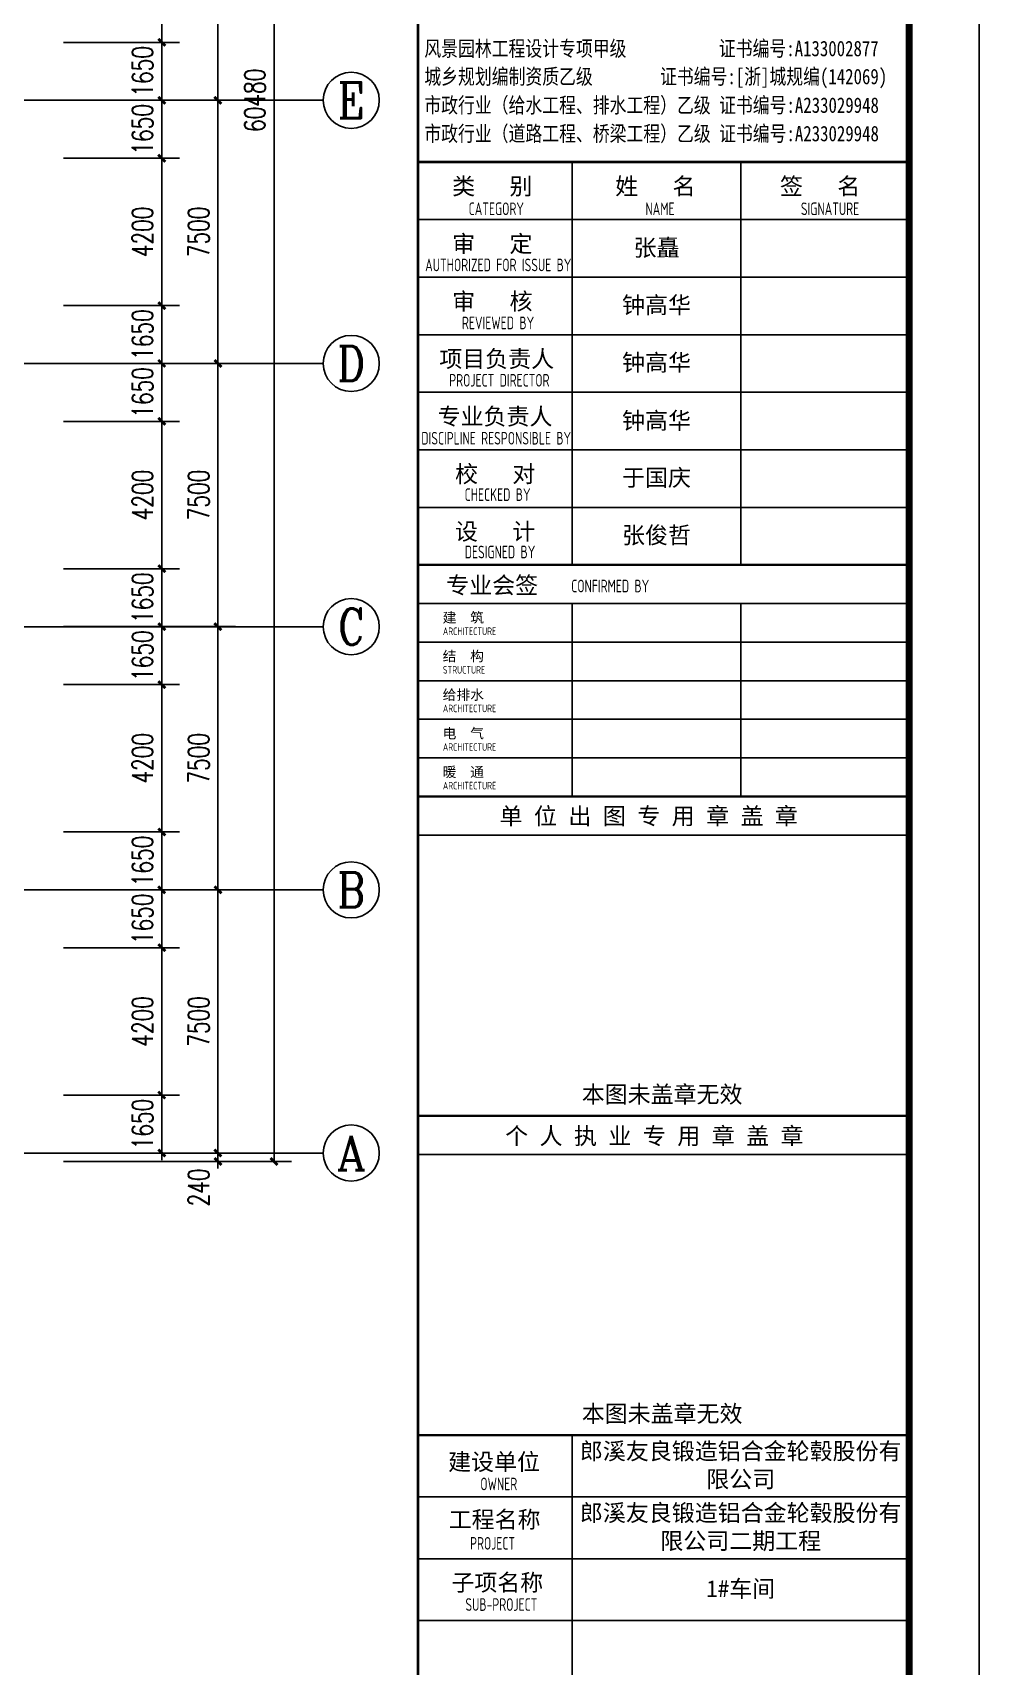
# Model space of a CAD drawing. Extents: x 13276711 to 13543385, y -848943 to -68012.
# Drawn here: x 13511405 to 13538385, y -428070 to -381516 of the extents above; entities that cross this region are included whole.
import ezdxf
from ezdxf.enums import TextEntityAlignment as Align

# ---------------------------------------------------------------- set-up
doc = ezdxf.new("R2010")
doc.units = 0
doc.header["$LTSCALE"] = 1000
doc.header["$MEASUREMENT"] = 0
doc.linetypes.add('DOTE', pattern=[2.42, 2, -0.2, 0.02, -0.2])
for name, color, linetype in [('AXIS', 3, 'Continuous'), ('AXIS_TEXT', 7, 'Continuous'), ('DOTE', 1, 'DOTE'), ('PUB_DIM', 3, 'Continuous'), ('PUB_TITLE', 4, 'Continuous'), ('TK', 4, 'Continuous')]:
    doc.layers.add(name, color=color, linetype=linetype)
doc.styles.add('-宋体', font='', dxfattribs={"width": 0.8})
doc.styles.add('_TCH_AXIS', font='COMPLEX', dxfattribs={"bigfont": 'GBCBIG'})
doc.styles.add('_TCH_DIM_T3', font='SIMPLEX', dxfattribs={"width": 0.705882, "bigfont": 'GBCBIG'})
doc.styles.add('COMPLEX', font='COMPLEX')
doc.styles.add('TSSD_REIN', font='tssdeng.shx', dxfattribs={"width": 0.7, "bigfont": 'tssdchn.shx'})
doc.styles.add('图签宋体', font='', dxfattribs={"height": 300})
doc.styles.get('-宋体').set_extended_font_data('SimSun')
doc.styles.get('图签宋体').set_extended_font_data('NSimSun')
doc.dimstyles.new('_TCH_ARCH&&200', dxfattribs={"dimtxt": 595, "dimasz": 200, "dimexe": 500, "dimexo": 600, "dimgap": 252.5, "dimtad": 1, "dimdec": 0, "dimzin": 0, "dimdsep": 46, "dimtxsty": '_TCH_DIM_T3', "dimblk": 'ARCHTICK', "dimcen": 0.09, "dimclrt": 7, "dimazin": 2, "dimtfac": 1, "dimtdec": 0, "dimtix": 1, "dimtmove": 2, "dimatfit": 3, "dimfxl": 0, "dimtolj": 1, "dimtzin": 0, "dimarcsym": 0})

# ---------------------------------------------------------------- blocks, each defined once
blk = doc.blocks.new('GeYuanFrame_77864667', base_point=(20.09, 4.53))
at = {"layer": 'PUB_TITLE'}
for points in [[(1013.09, 235.33), (1013.09, 292.73)], [(1037.09, 235.33), (1037.09, 292.73)], [(1013.09, 202.33), (1013.09, 229.83)], [(1037.09, 202.33), (1037.09, 229.83)], [(1013.09, 14.53), (1013.09, 111.33)]]:
    blk.add_lwpolyline(points, dxfattribs=at)
at = {"layer": 'TK'}
for p, q in [((991.09, 284.53), (1061.09, 284.53)), ((991.09, 276.33), (1061.09, 276.33)), ((991.09, 268.13), (1061.09, 268.13)), ((991.09, 259.93), (1061.09, 259.93)), ((991.09, 251.73), (1061.09, 251.73)), ((991.09, 243.53), (1061.09, 243.53)), ((991.09, 235.33), (1061.09, 235.33)), ((991.09, 235.33), (1061.09, 235.33)), ((991.09, 102.53), (1061.09, 102.53)), ((991.09, 93.73), (1061.09, 93.73)), ((991.09, 84.93), (1013.09, 84.93)), ((991.09, 84.93), (1061.09, 84.93))]:
    blk.add_line(p, q, dxfattribs=at)
blk.add_lwpolyline([(20.09, 4.53), (20.09, 598.53), (1071.09, 598.53), (1071.09, 4.53)], close=True, dxfattribs=at)
at = {"layer": 'TK', "const_width": 1}
blk.add_lwpolyline([(45.09, 588.53), (1061.09, 588.53), (1061.09, 14.53), (45.09, 14.53)], close=True, dxfattribs=at)
at = {"layer": 'TK'}
for points, const_width in [([(991.09, 588.53), (991.09, 14.53)], 0.4), ([(991.09, 292.73), (1061.09, 292.73)], 0.35), ([(991.09, 292.73), (1061.09, 292.73)], 0.35), ([(991.09, 235.33), (1061.09, 235.33)], 0.35), ([(991.09, 202.33), (1061.09, 202.33)], 0.35), ([(991.09, 156.83), (1061.09, 156.83)], 0.35), ([(991.09, 111.33), (1061.09, 111.33)], 0.35)]:
    blk.add_lwpolyline(points, dxfattribs=dict(at, const_width=const_width))
for points in [[(991.09, 292.73), (1061.09, 292.73)], [(991.09, 235.33), (1061.09, 235.33)], [(991.09, 229.83), (1061.09, 229.83)], [(991.09, 224.33), (1061.09, 224.33)], [(991.09, 218.83), (1061.09, 218.83)], [(991.09, 213.33), (1061.09, 213.33)], [(991.09, 207.83), (1061.09, 207.83)], [(991.09, 202.33), (1061.09, 202.33)], [(991.09, 196.83), (1061.09, 196.83)], [(991.09, 151.33), (1061.09, 151.33)]]:
    blk.add_lwpolyline(points, dxfattribs=at)
for s, height, style, width, p in [('风景园林工程设计专项甲级           证书编号:A133002877', 2.2, '-宋体', 0.8, (992, 307.81)), ('城乡规划编制资质乙级        证书编号:[浙]城规编(142069)', 2.2, '-宋体', 0.8, (992, 303.82)), ('市政行业（给水工程、排水工程）乙级 证书编号:A233029948', 2.2, '-宋体', 0.8, (992, 299.74)), ('市政行业（道路工程、桥梁工程）乙级 证书编号:A233029948', 2.2, '-宋体', 0.8, (992, 295.69)), ('CATEGORY', 1.8, 'TSSD_REIN', 0.7, (998.32, 285.17)), ('NAME', 1.8, 'TSSD_REIN', 0.7, (1023.51, 285.17)), ('SIGNATURE', 1.8, 'TSSD_REIN', 0.7, (1045.66, 285.17)), ('AUTHORIZED FOR ISSUE BY', 1.8, 'TSSD_REIN', 0.7, (992.12, 277.17)), ('REVIEWED BY', 1.8, 'TSSD_REIN', 0.7, (997.36, 268.91)), ('PROJECT DIRECTOR', 1.8, 'TSSD_REIN', 0.7, (995.55, 260.74)), ('DISCIPLINE RESPONSIBLE BY', 1.8, 'TSSD_REIN', 0.7, (991.57, 252.48)), ('CHECKED BY', 1.8, 'TSSD_REIN', 0.7, (997.75, 244.44)), ('DESIGNED BY', 1.8, 'TSSD_REIN', 0.7, (997.76, 236.27)), ('CONFIRMED BY', 1.8, 'TSSD_REIN', 0.7, (1012.94, 231.42)), ('ARCHITECTURE', 1.08, 'TSSD_REIN', 0.7, (994.65, 225.34)), ('STRUCTURE', 1.08, 'TSSD_REIN', 0.7, (994.65, 219.84)), ('ARCHITECTURE', 1.08, 'TSSD_REIN', 0.7, (994.65, 214.34)), ('ARCHITECTURE', 1.08, 'TSSD_REIN', 0.7, (994.65, 208.84)), ('ARCHITECTURE', 1.08, 'TSSD_REIN', 0.7, (994.65, 203.34)), ('OWNER', 1.8, 'TSSD_REIN', 0.7, (999.98, 103.48)), ('PROJECT', 1.8, 'TSSD_REIN', 0.7, (998.52, 95.02)), ('SUB-PROJECT', 1.8, 'TSSD_REIN', 0.7, (997.86, 86.3))]:
    blk.add_text(s, height=height, dxfattribs=dict(at, style=style, width=width)).set_placement(p)
at = {"layer": 'TK', "style": '图签宋体'}
for s, height, p in [('类   别', 2.4, (995.97, 288.09)), ('姓   名', 2.4, (1019.2, 288.09)), ('签   名', 2.4, (1042.68, 288.09)), ('审   定', 2.4, (995.97, 279.89)), ('审   核', 2.4, (995.97, 271.69)), ('项目负责人', 2.4, (994.13, 263.49)), ('专业负责人', 2.4, (993.89, 255.29)), ('校   对', 2.4, (996.38, 247.09)), ('设   计', 2.4, (996.36, 238.89)), ('专业会签', 2.4, (995.12, 231.24)), ('建  筑', 1.44, (994.61, 227.11)), ('结  构', 1.44, (994.61, 221.61)), ('给排水', 1.44, (994.61, 216.11)), ('电  气', 1.44, (994.61, 210.61)), ('暖  通', 1.44, (994.61, 205.11)), ('单 位 出 图 专 用 章 盖 章', 2.4, (1002.72, 198.35)), ('本图未盖章无效', 2.4, (1014.43, 158.7)), ('个 人 执 业 专 用 章 盖 章', 2.4, (1003.52, 152.77)), ('本图未盖章无效', 2.4, (1014.43, 113.2)), ('建设单位', 2.4, (995.39, 106.33)), ('工程名称', 2.4, (995.47, 98.12)), ('子项名称', 2.4, (995.85, 89.14))]:
    blk.add_text(s, height=height, dxfattribs=at).set_placement(p)
at = {"layer": 'TK', "char_height": 2.4, "attachment_point": 5, "style": '图签宋体'}
for s, insert, width in [('张矗', (1025.09, 280.4), 24), ('钟高华', (1025.09, 272.23), 24), ('钟高华', (1025.09, 264.03), 24), ('钟高华', (1025.09, 255.76), 24), ('于国庆', (1025.09, 247.63), 24), ('张俊哲', (1025.09, 239.43), 24), ('郎溪友良锻造铝合金轮毂股份有限公司', (1037.09, 106.93), 48), ('郎溪友良锻造铝合金轮毂股份有限公司二期工程', (1037.09, 98.13), 48), ('1#车间', (1037.09, 89.33), 48)]:
    blk.add_mtext(s, dxfattribs=dict(at, insert=insert, width=width))
blk = doc.blocks.new('_AXISO')
blk.add_circle((0, 0), 0.5)
at = {"layer": 'AXIS_TEXT', "style": 'COMPLEX', "width": 1.041667}
blk.add_attdef('A', text='', height=0.56, dxfattribs=at).set_placement((-0.25, -0.28), (0.25, -0.28), align=Align.FIT)
blk = doc.blocks.new('_ArchTick')
at = {"color": 0, "linetype": 'ByBlock', "const_width": 0.4}
blk.add_lwpolyline([(-0.5, -0.5), (0.5, 0.5)], dxfattribs=at)
blk = doc.blocks.new('*D233')
at = {"layer": 'AXIS', "color": 0, "lineweight": -2}
for p, q in [((13512285, -353203), (13518785, -353203)), ((13518285, -413683), (13518285, -353203)), ((13512285, -413683), (13518785, -413683))]:
    blk.add_line(p, q, dxfattribs=at)
at = {"layer": 'Defpoints', "color": 0}
for p in [(13511685, -353203), (13518285, -353203), (13511685, -413683)]:
    blk.add_point(p, dxfattribs=at)
at = {"layer": 'AXIS', "color": 0, "lineweight": -2, "xscale": 200, "yscale": 200, "zscale": 200}
for p, rotation in [((13518285, -353203), 90), ((13518285, -413683), 270)]:
    blk.add_blockref('_ArchTick', p, dxfattribs=dict(at, rotation=rotation))
at = {"layer": 'AXIS', "color": 7, "insert": (13517735, -383443), "char_height": 595, "attachment_point": 5, "rotation": 90, "style": '_TCH_DIM_T3'}
blk.add_mtext('\\A1;60480', dxfattribs=at)
blk = doc.blocks.new('*D234')
at = {"layer": 'AXIS', "color": 0, "lineweight": -2}
for p, q in [((13516685, -413443), (13516685, -413243)), ((13512285, -413443), (13517185, -413443)), ((13512285, -413683), (13517185, -413683)), ((13516685, -413683), (13516685, -413443)), ((13516685, -413683), (13516685, -413883))]:
    blk.add_line(p, q, dxfattribs=at)
at = {"layer": 'Defpoints', "color": 0}
for p in [(13511685, -413443), (13511685, -413683), (13516685, -413443)]:
    blk.add_point(p, dxfattribs=at)
at = {"layer": 'AXIS', "color": 0, "lineweight": -2, "xscale": 200, "yscale": 200, "zscale": 200}
for p, rotation in [((13516685, -413443), 270), ((13516685, -413683), 90)]:
    blk.add_blockref('_ArchTick', p, dxfattribs=dict(at, rotation=rotation))
at = {"layer": 'AXIS', "color": 7, "insert": (13516135, -414423), "char_height": 595, "attachment_point": 5, "rotation": 90, "style": '_TCH_DIM_T3'}
blk.add_mtext('\\A1;240', dxfattribs=at)
blk = doc.blocks.new('*D235')
at = {"layer": 'AXIS', "color": 0, "lineweight": -2}
for p, q in [((13512285, -405943), (13517185, -405943)), ((13516685, -413443), (13516685, -405943)), ((13512285, -413443), (13517185, -413443))]:
    blk.add_line(p, q, dxfattribs=at)
at = {"layer": 'Defpoints', "color": 0}
for p in [(13511685, -405943), (13516685, -405943), (13511685, -413443)]:
    blk.add_point(p, dxfattribs=at)
at = {"layer": 'AXIS', "color": 0, "lineweight": -2, "xscale": 200, "yscale": 200, "zscale": 200}
for p, rotation in [((13516685, -405943), 90), ((13516685, -413443), 270)]:
    blk.add_blockref('_ArchTick', p, dxfattribs=dict(at, rotation=rotation))
at = {"layer": 'AXIS', "color": 7, "insert": (13516135, -409693), "char_height": 595, "attachment_point": 5, "rotation": 90, "style": '_TCH_DIM_T3'}
blk.add_mtext('\\A1;7500', dxfattribs=at)
blk = doc.blocks.new('*D236')
at = {"layer": 'AXIS', "color": 0, "lineweight": -2}
for p, q in [((13512285, -398443), (13517185, -398443)), ((13516685, -405943), (13516685, -398443)), ((13512285, -405943), (13517185, -405943))]:
    blk.add_line(p, q, dxfattribs=at)
at = {"layer": 'Defpoints', "color": 0}
for p in [(13511685, -398443), (13516685, -398443), (13511685, -405943)]:
    blk.add_point(p, dxfattribs=at)
at = {"layer": 'AXIS', "color": 0, "lineweight": -2, "xscale": 200, "yscale": 200, "zscale": 200}
for p, rotation in [((13516685, -398443), 90), ((13516685, -405943), 270)]:
    blk.add_blockref('_ArchTick', p, dxfattribs=dict(at, rotation=rotation))
at = {"layer": 'AXIS', "color": 7, "insert": (13516135, -402193), "char_height": 595, "attachment_point": 5, "rotation": 90, "style": '_TCH_DIM_T3'}
blk.add_mtext('\\A1;7500', dxfattribs=at)
blk = doc.blocks.new('*D237')
at = {"layer": 'AXIS', "color": 0, "lineweight": -2}
for p, q in [((13512285, -390943), (13517185, -390943)), ((13516685, -398443), (13516685, -390943)), ((13512285, -398443), (13517185, -398443))]:
    blk.add_line(p, q, dxfattribs=at)
at = {"layer": 'Defpoints', "color": 0}
for p in [(13511685, -390943), (13516685, -390943), (13511685, -398443)]:
    blk.add_point(p, dxfattribs=at)
at = {"layer": 'AXIS', "color": 0, "lineweight": -2, "xscale": 200, "yscale": 200, "zscale": 200}
for p, rotation in [((13516685, -390943), 90), ((13516685, -398443), 270)]:
    blk.add_blockref('_ArchTick', p, dxfattribs=dict(at, rotation=rotation))
at = {"layer": 'AXIS', "color": 7, "insert": (13516135, -394693), "char_height": 595, "attachment_point": 5, "rotation": 90, "style": '_TCH_DIM_T3'}
blk.add_mtext('\\A1;7500', dxfattribs=at)
blk = doc.blocks.new('*D238')
at = {"layer": 'AXIS', "color": 0, "lineweight": -2}
for p, q in [((13512285, -383443), (13517185, -383443)), ((13516685, -390943), (13516685, -383443)), ((13512285, -390943), (13517185, -390943))]:
    blk.add_line(p, q, dxfattribs=at)
at = {"layer": 'Defpoints', "color": 0}
for p in [(13511685, -383443), (13516685, -383443), (13511685, -390943)]:
    blk.add_point(p, dxfattribs=at)
at = {"layer": 'AXIS', "color": 0, "lineweight": -2, "xscale": 200, "yscale": 200, "zscale": 200}
for p, rotation in [((13516685, -383443), 90), ((13516685, -390943), 270)]:
    blk.add_blockref('_ArchTick', p, dxfattribs=dict(at, rotation=rotation))
at = {"layer": 'AXIS', "color": 7, "insert": (13516135, -387193), "char_height": 595, "attachment_point": 5, "rotation": 90, "style": '_TCH_DIM_T3'}
blk.add_mtext('\\A1;7500', dxfattribs=at)
blk = doc.blocks.new('*D239')
at = {"layer": 'AXIS', "color": 0, "lineweight": -2}
for p, q in [((13512285, -375943), (13517185, -375943)), ((13516685, -383443), (13516685, -375943)), ((13512285, -383443), (13517185, -383443))]:
    blk.add_line(p, q, dxfattribs=at)
at = {"layer": 'Defpoints', "color": 0}
for p in [(13511685, -375943), (13516685, -375943), (13511685, -383443)]:
    blk.add_point(p, dxfattribs=at)
at = {"layer": 'AXIS', "color": 0, "lineweight": -2, "xscale": 200, "yscale": 200, "zscale": 200}
for p, rotation in [((13516685, -375943), 90), ((13516685, -383443), 270)]:
    blk.add_blockref('_ArchTick', p, dxfattribs=dict(at, rotation=rotation))
at = {"layer": 'AXIS', "color": 7, "insert": (13516135, -379693), "char_height": 595, "attachment_point": 5, "rotation": 90, "style": '_TCH_DIM_T3'}
blk.add_mtext('\\A1;7500', dxfattribs=at)
blk = doc.blocks.new('*D570')
at = {"layer": 'Defpoints', "color": 0}
for p in [(13511685, -411793), (13515085, -411793), (13511685, -413443)]:
    blk.add_point(p, dxfattribs=at)
at = {"layer": 'PUB_DIM', "color": 0, "lineweight": -2}
for p, q in [((13512285, -411793), (13515585, -411793)), ((13515085, -411793), (13515085, -411593)), ((13515085, -413443), (13515085, -411793)), ((13512285, -413443), (13515585, -413443)), ((13515085, -413443), (13515085, -413643))]:
    blk.add_line(p, q, dxfattribs=at)
at = {"layer": 'PUB_DIM', "color": 0, "lineweight": -2, "xscale": 200, "yscale": 200, "zscale": 200}
for p, rotation in [((13515085, -411793), 270), ((13515085, -413443), 90)]:
    blk.add_blockref('_ArchTick', p, dxfattribs=dict(at, rotation=rotation))
at = {"layer": 'PUB_DIM', "color": 7, "insert": (13514535, -412618), "char_height": 595, "attachment_point": 5, "rotation": 90, "style": '_TCH_DIM_T3'}
blk.add_mtext('\\A1;1650', dxfattribs=at)
blk = doc.blocks.new('*D571')
at = {"layer": 'Defpoints', "color": 0}
for p in [(13511685, -407593), (13515085, -407593), (13511685, -411793)]:
    blk.add_point(p, dxfattribs=at)
at = {"layer": 'PUB_DIM', "color": 0, "lineweight": -2}
for p, q in [((13512285, -407593), (13515585, -407593)), ((13515085, -411793), (13515085, -407593)), ((13512285, -411793), (13515585, -411793))]:
    blk.add_line(p, q, dxfattribs=at)
at = {"layer": 'PUB_DIM', "color": 0, "lineweight": -2, "xscale": 200, "yscale": 200, "zscale": 200}
for p, rotation in [((13515085, -407593), 90), ((13515085, -411793), 270)]:
    blk.add_blockref('_ArchTick', p, dxfattribs=dict(at, rotation=rotation))
at = {"layer": 'PUB_DIM', "color": 7, "insert": (13514535, -409693), "char_height": 595, "attachment_point": 5, "rotation": 90, "style": '_TCH_DIM_T3'}
blk.add_mtext('\\A1;4200', dxfattribs=at)
blk = doc.blocks.new('*D572')
at = {"layer": 'Defpoints', "color": 0}
for p in [(13511685, -405943), (13515085, -405943), (13511685, -407593)]:
    blk.add_point(p, dxfattribs=at)
at = {"layer": 'PUB_DIM', "color": 0, "lineweight": -2}
for p, q in [((13512285, -405943), (13515585, -405943)), ((13515085, -405943), (13515085, -405743)), ((13515085, -407593), (13515085, -405943)), ((13512285, -407593), (13515585, -407593)), ((13515085, -407593), (13515085, -407793))]:
    blk.add_line(p, q, dxfattribs=at)
at = {"layer": 'PUB_DIM', "color": 0, "lineweight": -2, "xscale": 200, "yscale": 200, "zscale": 200}
for p, rotation in [((13515085, -405943), 270), ((13515085, -407593), 90)]:
    blk.add_blockref('_ArchTick', p, dxfattribs=dict(at, rotation=rotation))
at = {"layer": 'PUB_DIM', "color": 7, "insert": (13514535, -406768), "char_height": 595, "attachment_point": 5, "rotation": 90, "style": '_TCH_DIM_T3'}
blk.add_mtext('\\A1;1650', dxfattribs=at)
blk = doc.blocks.new('*D573')
at = {"layer": 'Defpoints', "color": 0}
for p in [(13511685, -404293), (13515085, -404293), (13511685, -405943)]:
    blk.add_point(p, dxfattribs=at)
at = {"layer": 'PUB_DIM', "color": 0, "lineweight": -2}
for p, q in [((13512285, -404293), (13515585, -404293)), ((13515085, -404293), (13515085, -404093)), ((13515085, -405943), (13515085, -404293)), ((13512285, -405943), (13515585, -405943)), ((13515085, -405943), (13515085, -406143))]:
    blk.add_line(p, q, dxfattribs=at)
at = {"layer": 'PUB_DIM', "color": 0, "lineweight": -2, "xscale": 200, "yscale": 200, "zscale": 200}
for p, rotation in [((13515085, -404293), 270), ((13515085, -405943), 90)]:
    blk.add_blockref('_ArchTick', p, dxfattribs=dict(at, rotation=rotation))
at = {"layer": 'PUB_DIM', "color": 7, "insert": (13514535, -405118), "char_height": 595, "attachment_point": 5, "rotation": 90, "style": '_TCH_DIM_T3'}
blk.add_mtext('\\A1;1650', dxfattribs=at)
blk = doc.blocks.new('*D574')
at = {"layer": 'Defpoints', "color": 0}
for p in [(13511685, -400093), (13515085, -400093), (13511685, -404293)]:
    blk.add_point(p, dxfattribs=at)
at = {"layer": 'PUB_DIM', "color": 0, "lineweight": -2}
for p, q in [((13512285, -400093), (13515585, -400093)), ((13515085, -404293), (13515085, -400093)), ((13512285, -404293), (13515585, -404293))]:
    blk.add_line(p, q, dxfattribs=at)
at = {"layer": 'PUB_DIM', "color": 0, "lineweight": -2, "xscale": 200, "yscale": 200, "zscale": 200}
for p, rotation in [((13515085, -400093), 90), ((13515085, -404293), 270)]:
    blk.add_blockref('_ArchTick', p, dxfattribs=dict(at, rotation=rotation))
at = {"layer": 'PUB_DIM', "color": 7, "insert": (13514535, -402193), "char_height": 595, "attachment_point": 5, "rotation": 90, "style": '_TCH_DIM_T3'}
blk.add_mtext('\\A1;4200', dxfattribs=at)
blk = doc.blocks.new('*D575')
at = {"layer": 'Defpoints', "color": 0}
for p in [(13511685, -398443), (13515085, -398443), (13511685, -400093)]:
    blk.add_point(p, dxfattribs=at)
at = {"layer": 'PUB_DIM', "color": 0, "lineweight": -2}
for p, q in [((13512285, -398443), (13515585, -398443)), ((13515085, -398443), (13515085, -398243)), ((13515085, -400093), (13515085, -398443)), ((13512285, -400093), (13515585, -400093)), ((13515085, -400093), (13515085, -400293))]:
    blk.add_line(p, q, dxfattribs=at)
at = {"layer": 'PUB_DIM', "color": 0, "lineweight": -2, "xscale": 200, "yscale": 200, "zscale": 200}
for p, rotation in [((13515085, -398443), 270), ((13515085, -400093), 90)]:
    blk.add_blockref('_ArchTick', p, dxfattribs=dict(at, rotation=rotation))
at = {"layer": 'PUB_DIM', "color": 7, "insert": (13514535, -399268), "char_height": 595, "attachment_point": 5, "rotation": 90, "style": '_TCH_DIM_T3'}
blk.add_mtext('\\A1;1650', dxfattribs=at)
blk = doc.blocks.new('*D576')
at = {"layer": 'Defpoints', "color": 0}
for p in [(13511685, -396793), (13515085, -396793), (13511685, -398443)]:
    blk.add_point(p, dxfattribs=at)
at = {"layer": 'PUB_DIM', "color": 0, "lineweight": -2}
for p, q in [((13515085, -396793), (13515085, -396593)), ((13512285, -396793), (13515585, -396793)), ((13515085, -398443), (13515085, -396793)), ((13512285, -398443), (13515585, -398443)), ((13515085, -398443), (13515085, -398643))]:
    blk.add_line(p, q, dxfattribs=at)
at = {"layer": 'PUB_DIM', "color": 0, "lineweight": -2, "xscale": 200, "yscale": 200, "zscale": 200}
for p, rotation in [((13515085, -396793), 270), ((13515085, -398443), 90)]:
    blk.add_blockref('_ArchTick', p, dxfattribs=dict(at, rotation=rotation))
at = {"layer": 'PUB_DIM', "color": 7, "insert": (13514535, -397618), "char_height": 595, "attachment_point": 5, "rotation": 90, "style": '_TCH_DIM_T3'}
blk.add_mtext('\\A1;1650', dxfattribs=at)
blk = doc.blocks.new('*D577')
at = {"layer": 'Defpoints', "color": 0}
for p in [(13511685, -392593), (13515085, -392593), (13511685, -396793)]:
    blk.add_point(p, dxfattribs=at)
at = {"layer": 'PUB_DIM', "color": 0, "lineweight": -2}
for p, q in [((13512285, -392593), (13515585, -392593)), ((13515085, -396793), (13515085, -392593)), ((13512285, -396793), (13515585, -396793))]:
    blk.add_line(p, q, dxfattribs=at)
at = {"layer": 'PUB_DIM', "color": 0, "lineweight": -2, "xscale": 200, "yscale": 200, "zscale": 200}
for p, rotation in [((13515085, -392593), 90), ((13515085, -396793), 270)]:
    blk.add_blockref('_ArchTick', p, dxfattribs=dict(at, rotation=rotation))
at = {"layer": 'PUB_DIM', "color": 7, "insert": (13514535, -394693), "char_height": 595, "attachment_point": 5, "rotation": 90, "style": '_TCH_DIM_T3'}
blk.add_mtext('\\A1;4200', dxfattribs=at)
blk = doc.blocks.new('*D578')
at = {"layer": 'Defpoints', "color": 0}
for p in [(13511685, -390943), (13515085, -390943), (13511685, -392593)]:
    blk.add_point(p, dxfattribs=at)
at = {"layer": 'PUB_DIM', "color": 0, "lineweight": -2}
for p, q in [((13512285, -390943), (13515585, -390943)), ((13515085, -390943), (13515085, -390743)), ((13515085, -392593), (13515085, -390943)), ((13512285, -392593), (13515585, -392593)), ((13515085, -392593), (13515085, -392793))]:
    blk.add_line(p, q, dxfattribs=at)
at = {"layer": 'PUB_DIM', "color": 0, "lineweight": -2, "xscale": 200, "yscale": 200, "zscale": 200}
for p, rotation in [((13515085, -390943), 270), ((13515085, -392593), 90)]:
    blk.add_blockref('_ArchTick', p, dxfattribs=dict(at, rotation=rotation))
at = {"layer": 'PUB_DIM', "color": 7, "insert": (13514535, -391768), "char_height": 595, "attachment_point": 5, "rotation": 90, "style": '_TCH_DIM_T3'}
blk.add_mtext('\\A1;1650', dxfattribs=at)
blk = doc.blocks.new('*D579')
at = {"layer": 'Defpoints', "color": 0}
for p in [(13511685, -389293), (13515085, -389293), (13511685, -390943)]:
    blk.add_point(p, dxfattribs=at)
at = {"layer": 'PUB_DIM', "color": 0, "lineweight": -2}
for p, q in [((13515085, -389293), (13515085, -389093)), ((13512285, -389293), (13515585, -389293)), ((13515085, -390943), (13515085, -389293)), ((13512285, -390943), (13515585, -390943)), ((13515085, -390943), (13515085, -391143))]:
    blk.add_line(p, q, dxfattribs=at)
at = {"layer": 'PUB_DIM', "color": 0, "lineweight": -2, "xscale": 200, "yscale": 200, "zscale": 200}
for p, rotation in [((13515085, -389293), 270), ((13515085, -390943), 90)]:
    blk.add_blockref('_ArchTick', p, dxfattribs=dict(at, rotation=rotation))
at = {"layer": 'PUB_DIM', "color": 7, "insert": (13514535, -390118), "char_height": 595, "attachment_point": 5, "rotation": 90, "style": '_TCH_DIM_T3'}
blk.add_mtext('\\A1;1650', dxfattribs=at)
blk = doc.blocks.new('*D580')
at = {"layer": 'Defpoints', "color": 0}
for p in [(13511685, -385093), (13515085, -385093), (13511685, -389293)]:
    blk.add_point(p, dxfattribs=at)
at = {"layer": 'PUB_DIM', "color": 0, "lineweight": -2}
for p, q in [((13512285, -385093), (13515585, -385093)), ((13515085, -389293), (13515085, -385093)), ((13512285, -389293), (13515585, -389293))]:
    blk.add_line(p, q, dxfattribs=at)
at = {"layer": 'PUB_DIM', "color": 0, "lineweight": -2, "xscale": 200, "yscale": 200, "zscale": 200}
for p, rotation in [((13515085, -385093), 90), ((13515085, -389293), 270)]:
    blk.add_blockref('_ArchTick', p, dxfattribs=dict(at, rotation=rotation))
at = {"layer": 'PUB_DIM', "color": 7, "insert": (13514535, -387193), "char_height": 595, "attachment_point": 5, "rotation": 90, "style": '_TCH_DIM_T3'}
blk.add_mtext('\\A1;4200', dxfattribs=at)
blk = doc.blocks.new('*D581')
at = {"layer": 'Defpoints', "color": 0}
for p in [(13511685, -383443), (13515085, -383443), (13511685, -385093)]:
    blk.add_point(p, dxfattribs=at)
at = {"layer": 'PUB_DIM', "color": 0, "lineweight": -2}
for p, q in [((13512285, -383443), (13515585, -383443)), ((13515085, -383443), (13515085, -383243)), ((13515085, -385093), (13515085, -383443)), ((13512285, -385093), (13515585, -385093)), ((13515085, -385093), (13515085, -385293))]:
    blk.add_line(p, q, dxfattribs=at)
at = {"layer": 'PUB_DIM', "color": 0, "lineweight": -2, "xscale": 200, "yscale": 200, "zscale": 200}
for p, rotation in [((13515085, -383443), 270), ((13515085, -385093), 90)]:
    blk.add_blockref('_ArchTick', p, dxfattribs=dict(at, rotation=rotation))
at = {"layer": 'PUB_DIM', "color": 7, "insert": (13514535, -384268), "char_height": 595, "attachment_point": 5, "rotation": 90, "style": '_TCH_DIM_T3'}
blk.add_mtext('\\A1;1650', dxfattribs=at)
blk = doc.blocks.new('*D582')
at = {"layer": 'Defpoints', "color": 0}
for p in [(13511685, -381793), (13515085, -381793), (13511685, -383443)]:
    blk.add_point(p, dxfattribs=at)
at = {"layer": 'PUB_DIM', "color": 0, "lineweight": -2}
for p, q in [((13515085, -381793), (13515085, -381593)), ((13512285, -381793), (13515585, -381793)), ((13515085, -383443), (13515085, -381793)), ((13512285, -383443), (13515585, -383443)), ((13515085, -383443), (13515085, -383643))]:
    blk.add_line(p, q, dxfattribs=at)
at = {"layer": 'PUB_DIM', "color": 0, "lineweight": -2, "xscale": 200, "yscale": 200, "zscale": 200}
for p, rotation in [((13515085, -381793), 270), ((13515085, -383443), 90)]:
    blk.add_blockref('_ArchTick', p, dxfattribs=dict(at, rotation=rotation))
at = {"layer": 'PUB_DIM', "color": 7, "insert": (13514535, -382618), "char_height": 595, "attachment_point": 5, "rotation": 90, "style": '_TCH_DIM_T3'}
blk.add_mtext('\\A1;1650', dxfattribs=at)
blk = doc.blocks.new('*D583')
at = {"layer": 'Defpoints', "color": 0}
for p in [(13511685, -377593), (13515085, -377593), (13511685, -381793)]:
    blk.add_point(p, dxfattribs=at)
at = {"layer": 'PUB_DIM', "color": 0, "lineweight": -2}
for p, q in [((13512285, -377593), (13515585, -377593)), ((13515085, -381793), (13515085, -377593)), ((13512285, -381793), (13515585, -381793))]:
    blk.add_line(p, q, dxfattribs=at)
at = {"layer": 'PUB_DIM', "color": 0, "lineweight": -2, "xscale": 200, "yscale": 200, "zscale": 200}
for p, rotation in [((13515085, -377593), 90), ((13515085, -381793), 270)]:
    blk.add_blockref('_ArchTick', p, dxfattribs=dict(at, rotation=rotation))
at = {"layer": 'PUB_DIM', "color": 7, "insert": (13514535, -379693), "char_height": 595, "attachment_point": 5, "rotation": 90, "style": '_TCH_DIM_T3'}
blk.add_mtext('\\A1;4200', dxfattribs=at)

msp = doc.modelspace()

# ---------------------------------------------------------------- linework, layer by layer
at = {"layer": 'AXIS'}
for p, q in [((13511684.8, -383443.1), (13519684.8, -383443.1)), ((13511684.8, -390943.1), (13519684.8, -390943.1)), ((13511684.8, -398443.1), (13519684.8, -398443.1)), ((13511684.8, -405943.1), (13519684.8, -405943.1)), ((13511684.8, -413443.1), (13519684.8, -413443.1))]:
    msp.add_line(p, q, dxfattribs=at)
at = {"layer": 'DOTE'}
for p, q in [((13511684.8, -383443.1), (13343884.8, -383443.1)), ((13511684.8, -390943.1), (13343884.8, -390943.1)), ((13511684.8, -398443.1), (13343884.8, -398443.1)), ((13511684.8, -405943.1), (13343884.8, -405943.1)), ((13511684.8, -413443.1), (13343884.8, -413443.1))]:
    msp.add_line(p, q, dxfattribs=at)

# ---------------------------------------------------------------- block references
at = {"xscale": 200, "yscale": 200, "zscale": 200}
msp.add_blockref('GeYuanFrame_77864667', (13328184.8, -442843.1), dxfattribs=at)
at = {"layer": 'AXIS'}
ref = msp.add_blockref('_AXISO', (13520484.8, -383443.1), dxfattribs=dict(at, xscale=1600, yscale=1600, zscale=1600))
ref.add_attrib('A', 'E', dxfattribs={"layer": 'AXIS_TEXT', "ltscale": 0.5, "height": 1018.2, "style": '_TCH_AXIS'}).set_placement((13520097, -383952.1), (13520872.7, -383952.1), align=Align.FIT)
ref = msp.add_blockref('_AXISO', (13520484.8, -390943.1), dxfattribs=dict(at, xscale=1600, yscale=1600, zscale=1600))
ref.add_attrib('A', 'D', dxfattribs={"layer": 'AXIS_TEXT', "ltscale": 0.5, "height": 994.9, "style": '_TCH_AXIS'}).set_placement((13520082.2, -391440.5), (13520887.5, -391440.5), align=Align.FIT)
ref = msp.add_blockref('_AXISO', (13520484.8, -398443.1), dxfattribs=dict(at, xscale=1600, yscale=1600, zscale=1600))
ref.add_attrib('A', 'C', dxfattribs={"layer": 'AXIS_TEXT', "ltscale": 0.5, "height": 1041.6, "style": '_TCH_AXIS'}).set_placement((13520112.9, -398963.9), (13520856.8, -398963.9), align=Align.FIT)
ref = msp.add_blockref('_AXISO', (13520484.8, -405943.1), dxfattribs=dict(at, xscale=1600, yscale=1600, zscale=1600))
ref.add_attrib('A', 'B', dxfattribs={"layer": 'AXIS_TEXT', "ltscale": 0.5, "height": 994.9, "style": '_TCH_AXIS'}).set_placement((13520082.2, -406440.5), (13520887.5, -406440.5), align=Align.FIT)
ref = msp.add_blockref('_AXISO', (13520484.8, -413443.1), dxfattribs=dict(at, xscale=1600, yscale=1600, zscale=1600))
ref.add_attrib('A', 'A', dxfattribs={"layer": 'AXIS_TEXT', "ltscale": 0.5, "height": 971.8, "style": '_TCH_AXIS'}).set_placement((13520068.3, -413929), (13520901.4, -413929), align=Align.FIT)

# ---------------------------------------------------------------- dimensions: what is measured, and where the dimension line sits
for p1, p2, distance, text, picture, middle in [((13511684.8, -413683.1), (13511684.8, -353203.1), -6600, '60480', '*D233', (13517734.8, -383443.1)), ((13511684.8, -383443.1), (13511684.8, -375943.1), -5000, '7500', '*D239', (13516134.8, -379693.1)), ((13511684.8, -390943.1), (13511684.8, -383443.1), -5000, '7500', '*D238', (13516134.8, -387193.1)), ((13511684.8, -398443.1), (13511684.8, -390943.1), -5000, '7500', '*D237', (13516134.8, -394693.1)), ((13511684.8, -405943.1), (13511684.8, -398443.1), -5000, '7500', '*D236', (13516134.8, -402193.1)), ((13511684.8, -413443.1), (13511684.8, -405943.1), -5000, '7500', '*D235', (13516134.8, -409693.1))]:
    dim = msp.add_aligned_dim(p1=p1, p2=p2, distance=distance, text=text, dimstyle='_TCH_ARCH&&200', dxfattribs=at)
    dim.commit()
    dim.dimension.update_dxf_attribs({"geometry": picture, "text_midpoint": middle})
dim = msp.add_linear_dim(base=(13516684.8, -413443.1), p1=(13511684.8, -413683.1), p2=(13511684.8, -413443.1), angle=90, text='240', dimstyle='_TCH_ARCH&&200', dxfattribs=at)
dim.commit()
dim.dimension.update_dxf_attribs({"geometry": '*D234', "text_midpoint": (13516134.8, -414423.1), "dimtype": 161})
at = {"layer": 'PUB_DIM'}
for p1, p2, text, picture, middle in [((13511684.8, -381793.1), (13511684.8, -377593.1), '4200', '*D583', (13514534.8, -379693.1)), ((13511684.8, -383443.1), (13511684.8, -381793.1), '1650', '*D582', (13514534.8, -382618.1)), ((13511684.8, -385093.1), (13511684.8, -383443.1), '1650', '*D581', (13514534.8, -384268.1)), ((13511684.8, -389293.1), (13511684.8, -385093.1), '4200', '*D580', (13514534.8, -387193.1)), ((13511684.8, -390943.1), (13511684.8, -389293.1), '1650', '*D579', (13514534.8, -390118.1)), ((13511684.8, -392593.1), (13511684.8, -390943.1), '1650', '*D578', (13514534.8, -391768.1)), ((13511684.8, -396793.1), (13511684.8, -392593.1), '4200', '*D577', (13514534.8, -394693.1)), ((13511684.8, -398443.1), (13511684.8, -396793.1), '1650', '*D576', (13514534.8, -397618.1)), ((13511684.8, -400093.1), (13511684.8, -398443.1), '1650', '*D575', (13514534.8, -399268.1)), ((13511684.8, -404293.1), (13511684.8, -400093.1), '4200', '*D574', (13514534.8, -402193.1)), ((13511684.8, -405943.1), (13511684.8, -404293.1), '1650', '*D573', (13514534.8, -405118.1)), ((13511684.8, -407593.1), (13511684.8, -405943.1), '1650', '*D572', (13514534.8, -406768.1)), ((13511684.8, -411793.1), (13511684.8, -407593.1), '4200', '*D571', (13514534.8, -409693.1)), ((13511684.8, -413443.1), (13511684.8, -411793.1), '1650', '*D570', (13514534.8, -412618.1))]:
    dim = msp.add_aligned_dim(p1=p1, p2=p2, distance=-3400, text=text, dimstyle='_TCH_ARCH&&200', dxfattribs=at)
    dim.commit()
    dim.dimension.update_dxf_attribs({"geometry": picture, "text_midpoint": middle})

doc.saveas('drawing.dxf')
